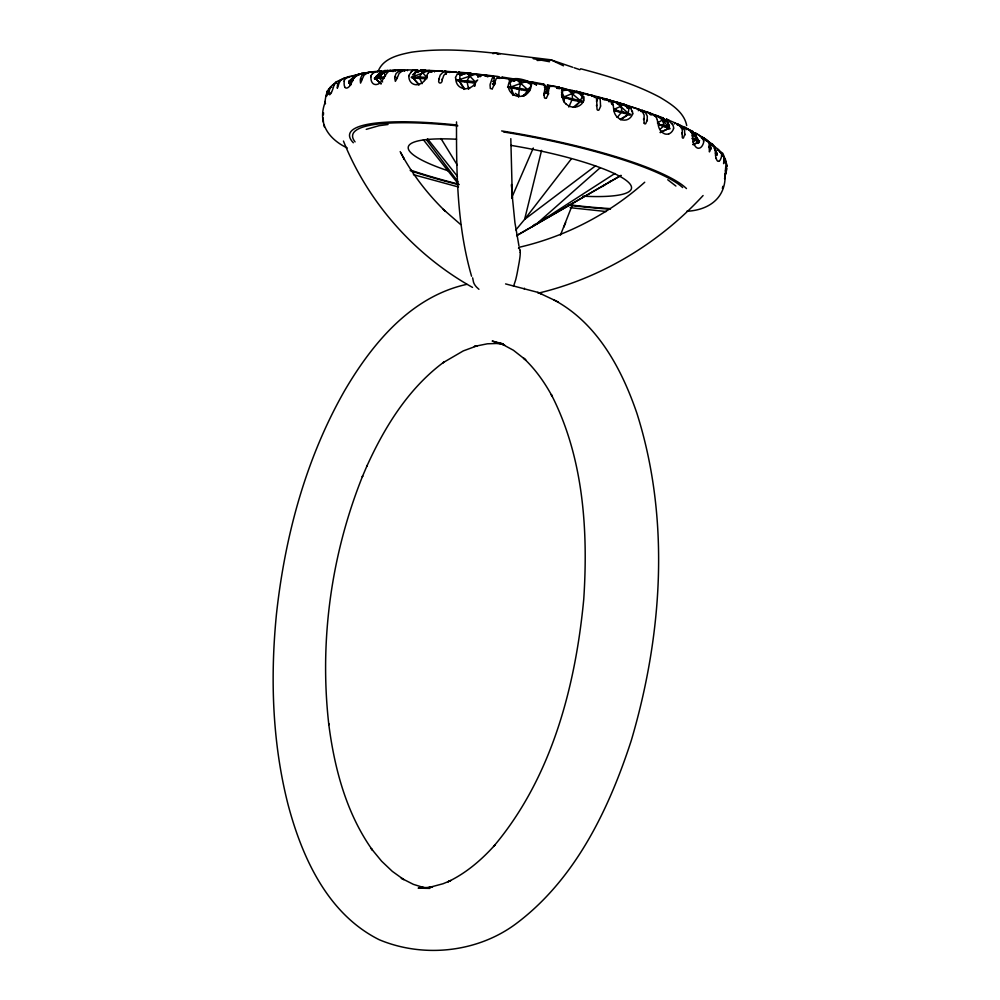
<?xml version="1.0" encoding="UTF-8"?>
<svg xmlns="http://www.w3.org/2000/svg" width="1000" height="1000" viewBox="0 0 1000 1000"><rect width="100%" height="100%" fill="white"/><g stroke="black" fill="none" stroke-linecap="round" stroke-linejoin="round"><path stroke-width="1.5" d="M417.713 70.225L417.812 72.55M456.525 121.888C456.337 173.562 457.125 226.225 471.575 276.238M510.812 138.65L512.35 198L511.525 184.525L511.7 187.625M562.35 95.062L562.55 91.65M449.688 72.562L449.7 71.825M461.775 75.362L461.912 72.912M726.287 168.3L726.137 170.075M413.537 74.05L415.75 72.263L421.987 70.138L422.413 72.5L426.863 77.4L426.8 78.737L413.263 78.15L412.25 77.05L429.162 70.425L442.475 71.112L433.638 70.812L430.513 71.963M418.85 85L413.263 78.15L415.75 72.263L421.987 70.138L429.162 70.425L431.775 71.725M414.5 77.912L413.312 76.825M415.9 77.875L414.538 77.15M417.438 78.037L417.475 77.263L419.15 77.062L426.863 77.4M420.9 78.188L420.925 77.412M424.775 78.35L424.8 77.588M481.112 76.188L481.175 74.938L494.175 76.638M549.012 87.888L548.112 94.025M725.45 169.963L726.137 162.438A4.15 3.4 -82.5 0 0 726.1 161.537M474.9 86.1L475.213 81.75L477.713 80.013M545.037 87.1L544.237 93.263M368.4 73.075C360.887 72.287 352.537 76.15 348.825 82.175M324.913 102.95C317.312 123.837 329.225 139.412 347.25 147.975M323.387 114.887L323.55 112.812M323.162 117.975L323.413 122.15M518.525 97.088L519.338 88.275L521.4 80.875M464 89.425L459.5 81.337L460.062 75.037L463.387 72.825L486.05 75.125L487.875 76.838M596.825 106.062L597.075 109.513A1.35 1.238 75.1 0 0 598.95 110.013L600.325 106.975A25.738 25.225 46.7 0 0 600.612 106.05M544.125 94.225L544.412 97.65A1.338 1.325 58.1 0 0 546.413 98.062M644 119.688L644.163 123.125M620.638 119.838L628.038 114.688L628.875 108.475L625.975 105.037L604.225 98.55L625.975 105.037L627.425 107.088M474.25 86.037L475.075 83.088L459.5 81.337L458.113 80.087L475.363 74.275L486.05 75.125M461.163 81.263L461.25 80.487L459.637 80.013M462.938 81.375L461.25 80.487M464.812 81.688L464.888 80.913L466.863 80.862L475.213 81.75L467.125 73.362L463.387 72.825L460.775 74.075M468.787 82.125L468.862 81.363M472.987 82.575L473.062 81.8M682.25 133.988L682.262 137.375A1.312 0.812 -89.6 0 0 683.462 137.925L684.513 134.987M494.762 84.4L493.4 84.362L493.488 83.6L494.837 83.637M494.15 84.688L494.288 83.35M563.562 101.175L564.175 96.862L561.438 92.062M486.6 75.2L486.475 76.338M498.075 77.287L497.962 78.388L498.237 76.712M709.225 147.887L709.412 151.912L710.638 148.812M438.95 79.538C437.275 84.188 442.388 84.262 442.325 79.8M546.425 93.312L547.562 86.562M682.35 133.05L682.2 129.425L680.05 126.2A28.712 20.738 -66.2 0 0 678.025 124.612M644.1 118.737L644.125 115.113L642.625 112.088A29.175 15.613 -71.6 0 0 641.125 110.688L640.55 111.35M709.338 146.962L709.062 143.35L706.513 139.963A28.138 24.1 -57.7 0 0 704.137 138.2M510.825 82.325L511.238 79.675M596.938 105.1L596.512 98.688A29.5 9.087 -75.5 0 0 595.712 97.487L595.5 97.238A59.387 18.312 -75.8 0 0 594.425 96.287L581.812 93.15M531.225 85.662L530.55 88.763M724.625 159.488L724.5 160.375M725.837 170.738L725.825 168.1M394.675 77.725L395.35 81.35L397.475 77.725M545.037 87.125A29.625 1.675 -78.7 0 0 545.037 86.088L545.037 86.013A59.588 3.388 -78.8 0 0 544.938 85.15L531.613 82.625L531.237 85.15M531.55 83L531.938 82.45L531.737 83.562M725.725 171.588L725.3 174.562L726.012 170.95M469.45 73.312L469.263 74.438M710.8 147.925L710.575 144.338L708.025 140.95A28.075 24.075 -57.9 0 0 705.65 139.2L705.05 138.812A56.712 48.788 -59.3 0 0 702.05 137.162L701.488 138.162M360.25 79.675L360.538 83.1L362.287 79.425M509.25 87.537L509.387 86.775L511.262 86.85L529.612 90.213L529.487 90.975L527.463 90.962L507.562 87.112L509.387 86.775M512.85 95.375L509.663 81.375C513.837 74.538 531.013 82.212 536.487 84.875M513.013 88.238L513.138 87.475M517.075 88.963L517.2 88.2M521.275 89.675L521.4 88.912M525.475 90.363L525.6 89.588M525.538 95.188L527.688 89.637L531.3 86.088M439.087 78.587L440.163 75.163L442.312 72.85A29.312 12.875 -85.5 0 1 443.9 72.05L444.3 71.912A59.013 25.925 -85 0 1 446.15 71.463L433.575 70.85M724.362 161.238C721.975 169.963 726.562 152.075 720.888 152.45A27.425 25.712 -43.8 0 0 718.375 150.562M494.012 84.725L496.163 78.812A29.575 5.838 -82 0 1 496.987 77.912L497.137 77.787A59.538 11.75 -81.8 0 1 498.088 77.188L511.262 79.5M686.762 211.275C707.575 210.263 724.963 199.225 725.125 176.625L724.625 178.762L726.338 169.013M684.688 134.075L684.6 130.488L682.45 127.263A28.663 20.725 -66.3 0 0 680.413 125.675L679.9 125.325A57.775 41.887 -67.3 0 0 677.312 123.9L676.963 124.625M724.625 178.762L725.75 172.5A10.325 1.025 -84.9 0 0 726.925 168.212M576.987 92.713L577.2 91.587M394.837 76.8L396.125 73.45L399.025 71.2A28.9 18.663 90 0 1 401.25 70.438L401.8 70.312A58.212 37.638 -89.2 0 1 404.438 69.9L394.938 70.088L395.062 71.3M337.475 85.037L337.3 88.275L338.663 84.562M513.95 79.037L513.575 80.825M543.713 85.425L543.925 84.35M647.188 119.75L647.3 116.163L645.775 113.138A29.15 15.637 -71.7 0 0 644.275 111.737L643.938 111.475A58.7 31.538 -72.3 0 0 641.963 110.25L649.663 112.912M360.412 78.787L361.863 75.487L365.3 73.263A28.363 22.8 83.2 0 1 367.987 72.487L368.65 72.35A57.213 46.137 84.5 0 1 371.863 71.912L361.8 73.438M562.575 90.7C563.638 86.375 546.35 84.6 548.35 88.475M600.55 106.037L600.212 99.65A29.475 9.137 -75.6 0 0 599.412 98.45L599.2 98.2A59.337 18.4 -75.9 0 0 598.112 97.25L610.262 100.525A58.625 22.425 -63.4 0 1 611.65 101.3M544.612 86.662L544.462 87.35M337.65 84.162L339.188 80.925L341.562 79.8M327.35 92.537L326.463 96.237L327.612 92.112M588.237 95.463L588.5 94.388M327.212 92.325L330.213 88M722.375 188.4L722.85 186.325M327.55 91.662L328.525 89.162L331.362 86.838M547.362 93.162L548.088 92.212L548.413 93.287L547.388 93.35L548.763 93.787M547.388 93.35L547.675 92.475M547.575 93.75L548.088 92.212M548.1 93.65L547.562 92.587M561.912 97.4L562.087 96.638L564.175 96.862L583.288 101.5M564.3 102.475L563.862 98.175L565.988 98.387L566.163 97.625M565.988 98.387L568.225 98.2M583.15 102.075L572.15 100.113L570.163 99.362L570.337 98.6M574.237 100.288L574.412 99.525M578.1 101.125L578.275 100.375M574.975 107.088L579.825 101.788L582.663 95.85L581.175 92.8L559.35 87.562L556.8 88.287M581.575 101.862L581.763 101.1M581.175 95.625L581.788 93.25M338.875 83.675L340.45 80.425L344.188 78.15A27.775 25.188 71.7 0 1 347.163 77.325L347.887 77.162A56.075 51.075 73.3 0 1 349.613 76.875M559.375 88.7L559.612 87.75M442.575 78.863L443.75 75.45L445.887 73.125A29.35 12.837 -85.6 0 1 447.475 72.325L447.863 72.188A59.062 25.85 -85.1 0 1 449.7 71.737L461.912 72.825L458.5 74.175M646.988 120.675L645.725 123.637A1.338 1.062 84.6 0 1 644.137 123.138M374.575 79.05L374.562 77.763M541.575 150.375L524.612 219.4L515.875 229.925M628.225 107.438C629.212 104.712 627.312 105.975 624.4 104.475M362.512 78.525L364.025 75.213L367.45 72.975A28.413 22.812 83 0 1 370.15 72.213L370.812 72.075A57.312 46.175 84.3 0 1 374.038 71.638L381.775 70.838L378.675 71.263M397.713 76.8L399.087 73.438L401.975 71.188A28.938 18.65 89.8 0 1 404.212 70.438L404.762 70.3A58.3 37.625 -89.4 0 1 407.388 69.887L417.713 70.013M546.038 89.838L547.15 86.05M562.075 88.75L561.587 90.512M545.638 91.425L545.4 92.263M602.725 99.375L603.038 98.275M493.775 85.675L492.275 88.787M598.088 97.338L597.312 99.738A8.387 2.788 -75.2 0 1 596.538 101.512M628.875 108.475L623.25 104.3L621.075 106.25L614.163 109.25L613.775 110.538L630.513 114.975M615.887 110.862L616.112 110.113L614.163 109.25M617.913 111.363L622 111.562L630.688 114.425M619.825 112.025L620.05 111.275M623.462 113.075L623.688 112.338M626.7 114.012L626.925 113.275M629.388 114.763L629.612 114.025M545.237 92.788L543.837 95.35M627 108.088L627.7 105.738A35.125 18.65 -71.8 0 0 627.475 105.763M610.212 100.662L609.825 101.688M524.2 288.888L524.438 288.225M646.062 111.762L662.913 117.837L662.425 120L657.412 123L659.15 123.925L658.888 124.65L669.963 128.812L659.875 116.675M572.525 204.513L560.438 235.138M660.675 125.213L659.15 123.925M662.3 125.913L662.562 125.2L664.188 125.525L668.925 127.362L668.475 128.588L660.263 132.675M665.238 127.025L665.5 126.312M667.625 127.95L667.887 127.238M669.338 128.65L669.6 127.938M716.7 155.238L715.375 153.1L716.413 152.725C717.438 153.737 717.25 155.662 715.55 155.213M377.9 72.038C382.575 58.25 398.925 54.7 411.55 52.188C440.975 48.012 470.875 50.5 500.262 53.775M641.925 110.337L641.525 111.35M563.775 227.225L565.662 222.587M476.887 80.538L476.538 81.363M677.513 124.8L692.763 131.438L699.013 141.25L699.2 142L697.425 142.463L698.975 142.513L692.35 137.975M694.725 139.938L696.213 139.575L699.013 141.25L698.512 142.438L692.95 144.575M696.775 141.025L697.062 140.338M698.188 141.862L698.475 141.175M698.05 142.675L698.325 141.988M698.425 142.975L698.913 141.8L695.875 135.575L692.113 132.25M698.825 142.7L699.163 141.738M513.538 286.337L515.6 280.087A48.062 24.038 -75.6 0 0 515.95 278.7A76.875 37.938 -75.7 0 0 517.212 272.962L519.188 262.25A69.875 34.562 -75.6 0 0 519.675 259.037A27.713 13.963 -75.3 0 0 520.275 252.338M666.338 119.438L665.337 121.525M511.613 198L533.3 148M652.113 113.888L651.637 114.913M715.9 153.863L716.413 152.725L714.25 148.088L717.212 154.113L716.175 155.137M716.475 154.075L716.775 153.412M716.562 155.15L717.025 153.875M568.812 107.025L572.463 98.8L572.137 90.938L559.35 87.562A47.75 6.138 -83.7 0 1 559.5 87.513M509.263 81.713L508.325 84.987A4.575 2.2 78.2 0 0 508.225 85.875A11.225 11.013 -25.6 0 0 512.125 93.763A11.35 11.137 -27.1 0 0 512.663 94.138A11.725 11.513 -27.6 0 0 523.1 95.887A11.35 11.137 -27.1 0 0 523.725 95.688A11.25 10.862 -27.3 0 0 530.175 89.612A4.575 1.5 -61.3 0 0 530.438 88.812M349.2 83L348.7 81.45L348.762 82.713L351.05 84.625M693.325 135.425L695.113 132.85L700.537 136.163A56.812 48.85 -59.1 0 1 703.538 137.812L704.137 138.2M684.312 128.5L684.837 127.525L683.725 126.875M706.55 140.588L703.275 138M378.275 75.625L379.837 73.125L384.862 70.55L405.387 70.462M509.762 80.85L511.287 79.212M524 95.913L527.463 90.962M571.2 159.062L524.612 219.4L595.625 165.763M374.525 78.675L387.675 70.388M478.913 76.475L481.1 74.963M424.613 80.525L424.125 81.075A11.312 8.713 -60.8 0 1 421.138 83.4A11.312 8.8 -61.5 0 1 420.613 83.713A11.7 9.1 -61.6 0 1 412.025 83.325A11.312 8.812 -61.5 0 1 408.812 75.925M349.663 86.088L349.45 86.325A11.238 4.438 -71.8 0 1 346.925 88.012A11.225 4.45 -72 0 1 344.95 87.35M471.238 73.825L466.863 80.862L468.638 89.3M418.95 71.688L420.375 70.125L425.938 70.5M691.9 135.975L693.85 133.887L692.763 131.438L691.175 131.425M703.088 195.538C659.15 243.137 601.35 278.15 538.2 293.188M617.35 117.362L622 111.562L621.075 106.25L619.487 103.2M350.637 81.213L358 74.4M546.4 98.038L547.888 94.975A26.025 24.737 -39 0 0 548.025 94.012M375.588 77.387L379.837 73.125L385.425 70.975L384.862 70.55L379.663 77.062L375.588 77.387L375.6 78.688L380.875 83.812M361.788 73.45L355.312 76.188L348.963 81.512M534.7 224.387L532.487 226.575L516.688 235.613M547.75 85.037L559.7 87.387M602.812 186.5L604.888 184.613M574.513 92.513L575.925 91.625M372.575 73.787L372.438 73.913A6.513 5.637 49.5 0 0 370.9 75.875M600.062 167.862L536.287 224.15L516.638 235.55M644.737 182.225C609.062 214.037 565.325 236.75 518.713 247.387M375.613 76.838L379.837 73.125M573.2 107.4L579.825 101.788M412.512 74.963L415.75 72.263M345.85 78.3L346.012 78.175A13.825 12.5 65.6 0 1 349.175 76.525L356.238 75.037L354.75 75.487M387.675 72.337L385.35 75.188A4.412 1.787 -71.2 0 0 384.9 76M411.213 72.1L408.975 75.163A4.475 3.6 58.6 0 0 408.812 76.037M348.7 81.45L354.438 77.362M492.188 88.863L490.325 88.5L490.062 85.15A25.712 25.475 4.8 0 1 490.188 84.188L492.238 78.25A29.575 5.888 -81.9 0 1 493.062 77.362L493.263 77.2A59.513 11.85 -81.7 0 1 494.175 76.638M425.575 70.275L422.413 72.5L419.15 77.062L422.1 83.675M524.35 95.05L526.487 93.837M660.1 129.262L664.188 125.525L662.425 120L656.825 115.5L654.212 115.763M348.988 82.238L353 80.575L350.825 80.638L350.887 81.9M546.8 217.325L532.487 226.575L621.138 175.375L536.287 224.15L614.875 173.487M526.438 93.625L524.575 94.525A6.963 0.65 -22.8 0 1 523.975 94.763M620.275 119.225L628.038 114.688M332.887 84.663L329.8 87.675A4.075 3.575 -30.3 0 0 329.562 88.462M525.712 94.312L524.712 94.787M693.062 142.088L696.213 139.575L693.85 133.887L690.612 130.3M331 87.525L331.8 87.137M374.688 78.487L384.375 77.888L384.375 77.138L379.663 77.062L379.675 78.362L382.625 81.95M470.163 87.775L469.6 88A11.775 10.637 -51.4 0 1 459.725 86.875L459.288 86.575A11.3 10.213 -50.9 0 1 455.788 79.1M660.263 132.2L668.475 128.588M355.312 76.188L361.775 73.525M564.175 96.862L576.35 91.888L581.175 92.8L583.125 94.412M351.8 76.5L353.512 75.888M375.438 72.138L378.663 71.275M366.238 129.362L379.038 125.688L388.038 124.5M511.262 86.85L525.725 81.613L532.95 82.325M358.462 74.325L359.888 73.875M524.462 82.175L527.312 81.163L529.913 82.562M339.188 80.5L342.925 78.662A27.713 25.15 72 0 1 345.887 77.838L346.613 77.675A55.963 51 73.5 0 1 349.688 77.213M692.8 144.462L698.512 142.438M600.487 98.362L601.213 98.175M467.788 73.475L470.788 72.688M466.838 284.337C410.938 296.55 371.95 343.862 344.425 391C305.613 459.137 284.95 536.462 276.462 614.062C270.163 677.513 272.225 742.375 288 804.362C302.025 857.487 327.7 914.038 379.288 939.75C423.55 958.25 477.525 952.525 516.15 923.65C575.375 879.275 608.925 809.25 631.263 740.55C662.4 635.075 670.475 519.288 636.925 413.363C621.663 368.7 597.137 322.938 554.012 299.975M471.512 74.35L474.1 73.675M463.562 73.65L466.3 72.95M508.7 79.662L512.163 78.8M460.062 75.037L467.125 73.362L475.363 74.275L480.238 76.775M557.188 88.438L560.1 87.863M492.775 53.625L495.825 53.087L550.837 59.8L572.725 67.263M569.7 90.875L572.55 90.375L576.112 92.65M509.663 81.375L517.062 80.138L525.725 81.613L530.913 84.488M514.438 80.425L518.737 79.7L520.887 81.188M603.288 99.575L606.013 99.125M685.975 129.525L688.462 129.162L693.85 133.887L699.013 141.25M558.225 88.513L560.862 88.175M562.188 90.688L567.925 89.975L580.138 100.487M640.638 111.237L644.025 111.363L640.938 111.463M561.263 88.775L564.212 88.475L565.975 90.4M611.862 102.475L615.712 102.088L628.425 113.413M576.888 91.412L587.975 94.2A35.475 10.825 -75.5 0 0 586.5 94.462M411.375 77.112L412.25 77.05M604.225 99.475L607.025 99.312M537.112 60.462L550.837 59.8L563.5 65.8M604.913 99.838L607.812 99.7L608.8 101.725M591.638 95.15L602.575 98.075M492.512 83.637L493.488 83.6M413.95 70.5L418.338 70.7M415.925 77.287L417.475 77.263M717.175 154.113L715.45 151.7M425.163 70.487L420.5 70.512M456.763 80L458.113 80.087M463 80.787L464.888 80.913M618.138 102.65L623.787 104.275M606.175 211.537L570.1 207.675M429.8 888.4L418.175 888.15L432.488 887.113L427.775 887.825L443.062 883.737L450.8 880.525L447.962 881.775C466.175 873.138 481.7 859.75 495.075 844.825L493.587 846.462C551.538 777.938 575.438 686.9 583.75 599.2C588.275 530.112 583.488 457.2 551.3 394.562L552.312 396.538C544.637 382.4 535.275 369.062 523.462 358.075L525.8 359.975L513.4 350.25L500.475 343.263L495.925 343.162L503.088 344.175M466.375 72.825L458.5 72.138L459.25 72.362M467.4 72.912L469.975 73.275M427.188 887.9L421.587 887.225L426.1 888.312L413.375 884.35L401.262 878.213L403.812 879.6L392.325 871.363L381.625 861.2L371.175 848.487L372.463 850.113C346.188 813.162 334.387 768.125 328.7 723.713L328.837 724.775C319.212 640.775 331.213 554.35 362.688 475.913L362.287 476.838L367.212 465.35L366.775 466.362C384.8 426.625 408.8 387.825 444.487 361.65L442.8 362.837L463.288 350.9L477.1 345.812L474.325 346.425L487.388 343.8L500.462 343.35L504.738 345.175L492.188 341.062L503.237 343.9M498.263 76.525L486.962 75.15M502.137 77.062L514.15 78.975M411.35 77.688L412.212 77.825M492.45 84.213L493.4 84.362M653.5 114.938L656.188 116.725M532.013 81.9L543.962 84.15A35.612 2 -78.7 0 0 543.538 84.6M533.175 58.675L549.538 61.737M663.475 119.2L664.188 119.438M456.7 80.588L458.038 80.862M511.438 78.975L517.062 80.138L527.688 89.637M505.575 283.913L537.812 292.35L558.212 301.975M572.137 90.938L576.35 91.888L582.663 95.85M458.5 187L413.425 174.662M580.662 68.775C607.9 75.925 635.175 84.075 660.113 97.4C671.075 104.05 684.038 111.938 686.725 125.562M568.1 98.775L570.163 99.362M627.888 105.7L638.825 109.2A58.762 31.488 -72.2 0 1 640.75 110.388M660.875 124.663L662.562 125.2M660.775 117.387L648.088 112.9M494 83.25L495.363 83.263L493.05 81.175M455.712 72.088L444.487 71.175L445.138 71.363A47.138 23.375 -82.2 0 1 445.538 71.625M574.188 67.763L579.925 69.713M616.112 110.113L618.075 110.8M650.288 113.125L655.088 115.675M645.037 111.737L647.075 112.513M692.062 138.663L693.487 139.238M666.413 119.25L674.925 122.825A57.875 41.9 -67.2 0 1 677.513 124.262L678.025 124.6M693.713 138.713L695.013 139.25M656.688 116.188L657.663 116.587M658.612 117L659.562 117.4M677.325 123.888L683.475 126.75M664.55 119.6L666.65 120.55M537.812 292.35L542.013 294.35M483.225 75.013L485.763 76.225M495.825 53.087L498.425 54.413M704.9 140.037L707.6 141.412M706.625 140.463L712.6 144.25M393.125 71.612L390.487 70.237L383.663 72.575L385.55 75.763M472.525 287.4C414.6 255.025 368.137 202.712 343.45 141.062M713.462 146.062L714.25 146.512M694.925 132.75L697.475 134.25M471.275 73.875L472.137 74.475M714.45 146.625L718.275 149.325A13.688 12.713 -55.7 0 1 720.638 152.088L720.763 152.238M484.637 75.062L487.113 76.55M697.862 134.362L700.725 136.425M498.525 76.662L498.6 76.7A35.538 7.013 -81.9 0 1 499.787 78.15L499.913 78.513M628.562 106.112L631.375 108.462M348.85 82.737L351.087 84.588M718.3 150.5L717.825 150.188A55.462 52.188 -45.1 0 0 717.375 149.9M532.638 82.413L536.413 84.9M702.275 137.312L703.062 137.838M579.562 92.163L581.775 93.713M667.738 179.762L675.913 186.05M622.325 103.875L624.65 105.575M614.5 101.5L617.45 103.863M722.5 155.812L722.887 156.137A13.462 12.613 -49.3 0 1 725.275 158.85L725.35 159.037M460.613 224.5L443.288 209.375L445.45 211.4C427.4 193.962 411.912 173.812 400.163 151.613M493.175 81.412L495.375 83.588M478.925 289.3L476.875 287.413A16.475 14 89.7 0 1 474.35 284.113A12.05 10.25 89.8 0 1 473.488 282.1L472.638 277.85M708.95 142.088L710.1 143.125M375.6 78.688L381.225 83.775M624.15 104.45L627.137 107.2M668.888 125.662L667.438 122.062L662.913 117.837L667.438 122.062L669.513 125.775M680.775 125.938L682.75 127.825M711.8 144.987L713.713 146.925M413.263 78.15L419.2 84.575M648.713 112.625L650.638 114.9M427.525 138.775L457.45 176.375M423.4 139.787L458.113 183.625M426.375 139.675L458.05 181.812M660.825 130.838L661.125 131.225A11.387 8.037 85.7 0 0 661.875 132.05A11.638 8.213 85.6 0 0 668.438 133.975A11.238 7.938 85.5 0 0 668.875 133.812M691.3 132.125L692.788 135.925M459.5 81.337L464.775 88.95M672.65 124.062L673.662 127.513A4.438 3.7 -33.1 0 1 673.45 128.363M514.562 79.463L514.975 80.512M440.962 138.55L457.25 165.012M702.95 139.062L703.037 139.225A6.488 5.65 -40.9 0 1 703.6 141.65M403.475 157.75L404.363 159.388L400.913 152.988M511.037 88.175L513.9 95M613.112 104.062L613.638 108.562A11.262 9.6 77.4 0 0 616.95 116.875M667.438 122.062L668.925 127.362M716.213 158.287L716.312 158.65A11.125 3.275 -85.7 0 0 718.8 161.188M518.95 245.837L514.925 222.7L512.137 194.825M583.975 96.75L583.938 99.963A4.562 2.475 -55.4 0 1 583.562 100.825M323.875 124.712L324.275 126.8M382.075 73.325L381.788 70.987M520.05 250.6L520.212 252.375M356.4 76.213L356.262 75.188M374.125 72.438L374.038 71.725M407.438 70.713L407.4 69.975M351.825 80.688L351.863 81.425M350.025 81.1L350.062 81.838M434.525 71.925L434.487 70.85M724.65 159.238L724.137 156.688L721.475 153.312A27.375 25.663 -44.1 0 0 719.613 151.862M695.875 135.575L695.925 138.363M381.087 77.263L381.1 78.012M378.387 77.4L378.4 78.15M376.337 77.562L376.35 78.312M375.037 77.75L375.05 78.5M610.45 209.175A173.463 31.363 10.5 0 1 569.612 205.312M458.938 184.737A173.463 31.363 10.5 0 1 410.337 170.675M353.325 142.762A173.463 31.363 10.5 0 1 456.938 125.013M501.65 130.938A173.463 31.363 10.5 0 1 686.475 188.575M392.163 70.438A57.512 39.513 77.8 0 1 394.913 69.963M415.2 70.888A57.55 33.188 -75 0 1 417.675 70.375M531.325 82.8A35.112 0.838 -88.1 0 1 531.5 85.262M548.888 85.925A59.588 3.5 -78.9 0 1 548.987 86.662L549.012 86.85A29.625 1.737 -78.9 0 1 549.012 87.912M581.862 92.562A58.675 13.462 -85.3 0 1 582.788 93.112M666.475 119.025A57.15 38.4 -80.1 0 1 668.975 120.325M685.025 127.188A38.638 28.887 -59.1 0 1 690.1 130.975A15.762 11.525 -66 0 1 691.162 132.262M726.263 171.625A23.737 3.962 -84.4 0 1 726.112 172.587M725.4 171.112A23.212 5.275 -79.7 0 0 725.525 170.325A10.8 0.675 -82.7 0 0 725.763 172.3M724.963 160.738A24.388 9.6 -87.6 0 1 724.812 161.65M711.225 148.138A24.987 15.012 88.4 0 1 711.05 149.05M708.662 147.425A24.512 5.85 -85.3 0 1 708.787 146.4M685.025 134.213A25.475 19.725 82.4 0 1 684.837 135.125M681.7 133.75A25.113 11.675 -88.8 0 1 681.825 132.775M629.525 106.6A36.1 19.375 -73 0 1 630.837 106.762L640.938 110.1L640.138 109.987A46.85 27.763 -77.7 0 0 638.587 109.738M647.4 119.812A25.787 23.238 72.3 0 1 647.188 120.75M643.538 119.55A25.612 17.038 86.5 0 1 643.65 118.562M590.062 95.175A36.475 11.35 -76.6 0 1 591.638 95.113M596.487 105.988A25.962 21.375 79.1 0 1 596.6 105.013M547.362 86.538A8.95 1.462 -71.2 0 1 547.337 87.875M547.35 84.938A36.637 2.275 -79.8 0 1 547.625 85.638M543.938 94.2A26.05 24.262 66.1 0 1 544.062 93.225M545.55 92.175A8.387 2.338 -68.4 0 1 545.388 92.725M502.413 77.6A36.587 7 -82.9 0 1 502.75 78M493.762 84.7A26.062 22.312 -55 0 1 493.512 85.625M459.225 72.537A36.325 15.613 -86.4 0 1 459.562 72.663M442.175 78.85A25.8 18.325 -63.6 0 1 441.938 79.763M439.125 79.538A25.888 23.963 -47.4 0 1 439.275 78.612M455.712 72.15A35.275 15.362 -85.3 0 1 456.737 72.525M397.2 76.825A25.362 13.162 -68.9 0 1 396.962 77.725M395.012 77.725A25.675 20.85 -59.4 0 1 395.175 76.812M418.338 70.763A34.812 22.325 -89.7 0 1 420.375 71.312M361.912 78.675A24.787 7.375 -72.7 0 1 361.688 79.525M360.725 79.638A25.238 16.4 -66.2 0 1 360.887 78.75M338.062 84.637A24.162 1.487 -75.8 0 1 337.9 85.288M338.05 84.875A24.675 11.087 -70.6 0 1 338.237 84.038M326.912 91.988A23.512 4.062 -78.5 0 1 327.15 90.988M327.713 92.725A24.038 5.4 -74 0 1 327.887 91.95M326.65 93.987A4.088 3.688 -80.1 0 1 326.95 93.138M325.037 102.112A10.175 1.163 -76.6 0 1 326.388 94.038M325.262 101.613A10.3 0.712 -77.7 0 1 325.312 101.237M325.513 103.462A10.65 0.725 -77.8 0 1 325.238 101.675M334.025 85.225A10.45 1.65 -74.6 0 1 331.312 92.737M331.375 92.312A10.588 1.737 -74.9 0 1 331.2 92.675A10.938 1.812 -75 0 1 329.1 94.237M329.162 94.125A10.588 1.737 -74.9 0 1 329.125 93.963M329.2 93.65A10.462 1.762 -74.8 0 1 329.762 88.162M332.912 84.712A14.925 14.363 55.1 0 1 334.725 83.888M334.7 83.812A28.2 27.037 69.2 0 1 336.538 83.25M336.012 82.112A13.587 12.387 59 0 1 339.225 80.6M334 84.15A6.3 5.587 87.6 0 1 335.8 82.125M333.862 85.162A4.2 3.3 -76.1 0 1 334.2 84.3M355.412 75.688A13.975 11.463 73.3 0 1 358.45 74.287M353.5 77.825A6.463 4.938 -85.3 0 1 355.3 75.775M353.4 78.963A4.312 2.662 -73.6 0 1 353.775 78.075M353.188 78.9A10.75 3.75 -70.7 0 1 349.712 85.688M344.837 86.988A10.75 4.275 -71.6 0 1 344.275 81.025M344.1 81.137A4.2 3.887 3.4 0 1 344.338 80.312A6.288 5.812 22.3 0 1 345.95 78.412M370.962 76.787A10.975 6.675 -66.9 0 0 372.7 83.25A11.125 6.737 -67.6 0 0 372.987 83.55A11.5 6.95 -67.7 0 0 379.688 83.2M370.863 76.8A4.35 3.887 38.7 0 1 371.05 75.963M372.438 73.537A14.162 11.375 78.3 0 1 375.425 72.088M387.512 71.925A25.925 17.725 75.2 0 1 392.2 70.662M384.738 75.975A10.987 6.225 -66.5 0 1 380.087 82.713M380.112 82.9A11.125 6.713 -67.6 0 1 379.688 83.212M411.138 71.8A16.062 10.175 89.4 0 1 412.5 71.125M412.5 70.487A30.075 18.25 -83.7 0 1 415.25 69.987M430.525 71.075A47.062 27.35 85 0 1 432.312 71.712M428.338 72.713A14.5 7.025 88.3 0 1 430.375 71.6M427 75A6.713 2.487 -77.5 0 1 428.525 72.962M426.825 76.688A4.5 0.762 -68.7 0 1 427.275 75.688M426.775 76.775A11.15 8.312 -60.4 0 1 424.538 80.45M455.675 79.075A4.55 3.05 70.4 0 1 455.75 78.162M455.4 77.8A6.775 4.088 74.8 0 1 456.525 75.8M456.575 75.05A14.612 6.475 -88.6 0 1 458.438 73.812M469.963 73.612A47.55 17.512 89.8 0 1 471.238 74.35M486.9 75.438A47.613 12.562 -79 0 1 487.5 75.975M477.788 76.237A14.65 3.713 -87.5 0 1 478.95 75.812M477.762 77.075A6.8 0.85 -74.4 0 1 478.113 77.35M476.388 81.375A11.3 9.938 -50.1 0 1 470.163 87.65M509.375 80.425A16.375 2.975 -82.3 0 1 509.85 80.025M514.05 80.075A47.812 5.962 -86.7 0 1 514.412 81.013M561.688 94.012A16.375 1.212 -79 0 1 561.538 95.188M576.062 91.163A47.725 11.463 -73 0 1 576.95 91.2M582.362 95.975A26.55 5.975 -86.3 0 1 583.337 99.325M583.688 100.85A11.238 10.775 52.9 0 1 577.413 106.6A11.413 10.862 62.4 0 1 576.812 106.812A11.787 11.213 62.8 0 1 566.688 104.513A11.413 10.85 62.9 0 1 566.175 104.087M566.125 104.15A11.287 10.725 62.5 0 1 562.3 96A4.575 1.175 83.5 0 1 562.263 94.925M632.612 114.1A11.312 9.663 77.1 0 1 626.525 119.875A11.775 10.05 77.6 0 1 617.475 117.225A11.4 9.725 77.6 0 1 617.013 116.788M612.425 103.612A16.262 5.275 -75.6 0 1 612.762 104.775M611.075 102.475A30.538 10.913 -70.2 0 1 611.875 104.45M601.237 97.938A47.413 17.712 -80.8 0 1 602.587 98M616.688 102.325A47.362 22.413 -69.1 0 1 618.2 102.45M631.025 109.15A14.525 7.113 -77.4 0 1 632.05 111.587M632.388 111.188A6.75 3.975 -61.6 0 1 632.425 113.387M632.812 113.25A4.525 3.212 -46.9 0 1 632.562 114.1M660.688 130.912A11.125 7.825 85.5 0 1 658.025 122.55M658.025 121.737A4.462 1.05 -89.8 0 1 658.075 122.613M657.288 119.963A6.65 2.2 -87.9 0 1 657.6 122.1M655.975 117.112A14.387 7.65 -74.3 0 1 657.175 119.55M668.725 121.037A25.875 17.288 -80.7 0 1 672.337 124.55M673.65 128.488A11.087 8.075 82.4 0 1 668.888 133.85M694.425 144.925A11.013 5.663 -89.3 0 0 694.663 145.375A11.387 5.863 -89.3 0 0 699.775 148.012A11.013 5.675 -89.5 0 0 700.1 147.863A10.888 5.825 88.6 0 0 703.6 142.537A4.3 3.9 -10.9 0 0 703.675 141.637M694.325 145.113A10.888 5.575 -89.5 0 1 692.663 136.862M692.712 135.963A4.375 2.05 -87.3 0 1 692.75 136.875M700.638 136.55A14.013 11.725 -66.8 0 1 702.738 139.225M716.075 158.613A10.625 3.1 -85.8 0 1 715.55 150.438A4.263 2.837 -85.1 0 0 715.65 149.55M714.7 147.275A6.362 4.688 -82.9 0 1 715.4 149.625M712.562 144.3A13.812 11.825 -61.8 0 1 714.737 146.962M720.863 152.188A6.262 5.9 -20 0 1 721.6 154.675A4.138 3.825 28.2 0 1 721.462 155.525M721.663 155.925A10.613 3.5 -88 0 1 719.237 161.05M725.188 159.162A6.188 5.4 -79.2 0 1 725.962 161.575M725.688 162.45A13.275 12.9 -45.2 0 1 726.125 163.125M726.287 163.275A6 5.8 36.5 0 1 727.1 165.825M726.912 165.837A4.037 3.45 57 0 1 726.888 166.675M699.625 140.612A7.987 6.9 -56.2 0 1 697.537 141.962M674.963 122.95A17.763 12.9 -65.5 0 1 674.488 123.925M638.888 109.325A18.038 9.812 -71.2 0 1 638.325 110.7M591.775 96.412A18.363 5.987 -75.1 0 1 592.025 95.325M594.513 96.45A18.225 5.863 -75.3 0 1 594.175 97.525M547.375 86.775A18.45 1.425 -78.7 0 1 547.688 85.188M547.087 91.6A13.05 0.637 -76.1 0 1 547.3 90.5M547.587 91.037A13.9 0.862 -71.5 0 1 547.225 91.862M548.35 88.35A8.425 0.712 -78.7 0 1 546.925 93.4M545 85.475A18.3 1.363 -78.8 0 1 544.663 87.062M501.987 77.2A18.425 3.275 -82.1 0 1 501.825 78.25M494.15 78.075A18.262 3.262 -82.2 0 1 494.312 76.675M494.363 84.763A8.575 1.775 -82 0 1 494.125 78.438M446.238 72.975A18.113 7.55 -86 0 1 446.262 71.537M446.262 74.362A8.5 3.775 -85.7 0 1 446.213 73.338M420.062 70.625A18.012 11.287 89.3 0 1 420.012 71.338M404.6 71.062A17.862 11.15 89.3 0 1 404.538 69.975M610.462 181.012A5.25 4 30.5 0 1 609.462 181.8M524.725 95.312A6.362 3.15 14.2 0 1 522.463 95.675M518.8 95.113A6.362 3.15 14.2 0 1 515.35 93.35M517.975 95.375A6.325 4.05 13.2 0 1 517.35 95.05M469.137 87.688A6.362 3.088 2.5 0 1 468.575 87.362M609.987 208.588A170.338 30.787 10.5 0 1 568.925 204.762M458.837 184.225A170.338 30.787 10.5 0 1 410.363 170.062M355.075 141.888A170.338 30.787 10.5 0 1 457.85 125.862M503.525 131.962A170.338 30.787 10.5 0 1 682.675 187.55M511 145.387A113.513 20.463 10.5 0 1 625.15 179.638A113.513 20.463 10.5 0 1 582.9 196.175M449.4 171.225A113.513 20.463 10.5 0 1 456.525 139.238M518.475 248.2A8.55 4.338 -75.1 0 1 520.275 250.287"/></g></svg>
